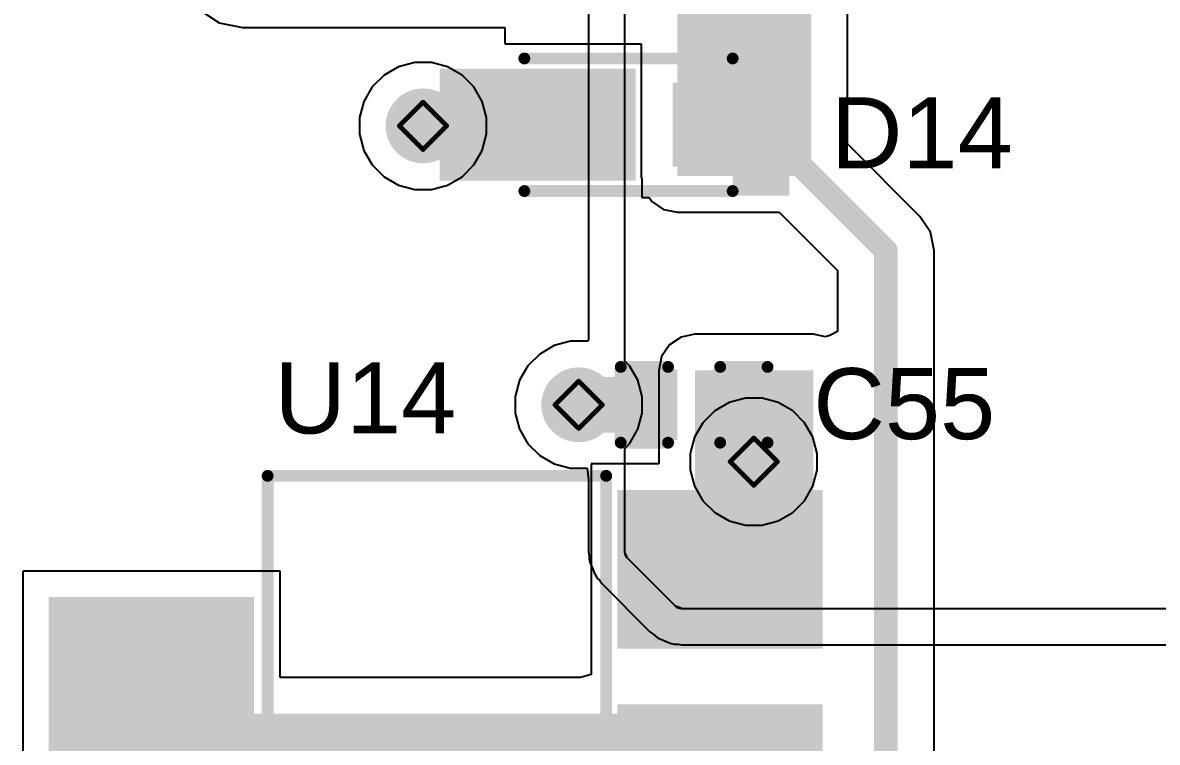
# Model space of a CAD drawing. Header units: inches. Extents: x -17.5 to 14.7, y -6.2 to 5.9.
# Drawn here: x 1.3062 to 1.7854, y 0.3076 to 0.6115 of the extents above; entities that cross this region are included whole.
import ezdxf

# ---------------------------------------------------------------- set-up
doc = ezdxf.new("R2010")
doc.units = ezdxf.units.IN
doc.header["$MEASUREMENT"] = 0
for name, color, linetype in [('Bottom Layer', 5, 'Continuous'), ('Bottom Solder', 6, 'Continuous'), ('Drill Drawing', 1, 'Continuous'), ('Ground Layer', 76, 'Continuous'), ('Power Layer', 16, 'Continuous'), ('Top Layer', 1, 'Continuous'), ('Top Overlay', 2, 'Continuous'), ('Top Paste', 8, 'Continuous'), ('Top Solder', 216, 'Continuous'), ('Via Holes', 16, 'Continuous')]:
    doc.layers.add(name, color=color, linetype=linetype)
doc.styles.add('Arial', font='', dxfattribs={"height": 0.2})
doc.styles.get('Arial').set_extended_font_data('Arial')

# ---------------------------------------------------------------- blocks, each defined once
blk = doc.blocks.new('SOT__223_73')
at = {"layer": 'Top Layer'}
for points in [[(-0.0748, 0.15945), (0.0748, 0.15945), (0.0748, 0.08071), (-0.0748, 0.08071)], [(-0.12008, -0.08071), (-0.06102, -0.08071), (-0.06102, -0.15945), (-0.12008, -0.15945)], [(-0.02953, -0.08071), (0.02953, -0.08071), (0.02953, -0.15945), (-0.02953, -0.15945)], [(0.06102, -0.08071), (0.12008, -0.08071), (0.12008, -0.15945), (0.06102, -0.15945)]]:
    blk.add_hatch(color=1, dxfattribs=at).paths.add_polyline_path(points)
at = {"layer": 'Top Paste'}
for points in [[(-0.0748, 0.15945), (0.0748, 0.15945), (0.0748, 0.08071), (-0.0748, 0.08071)], [(-0.12008, -0.08071), (-0.06102, -0.08071), (-0.06102, -0.15945), (-0.12008, -0.15945)], [(-0.02953, -0.08071), (0.02953, -0.08071), (0.02953, -0.15945), (-0.02953, -0.15945)], [(0.06102, -0.08071), (0.12008, -0.08071), (0.12008, -0.15945), (0.06102, -0.15945)]]:
    blk.add_hatch(color=8, dxfattribs=at).paths.add_polyline_path(points)
at = {"layer": 'Top Solder'}
for points in [[(-0.0788, 0.16345), (0.0788, 0.16345), (0.0788, 0.07671), (-0.0788, 0.07671)], [(-0.12408, -0.07671), (-0.05702, -0.07671), (-0.05702, -0.16345), (-0.12408, -0.16345)], [(-0.03353, -0.07671), (0.03353, -0.07671), (0.03353, -0.16345), (-0.03353, -0.16345)], [(0.05702, -0.07671), (0.12408, -0.07671), (0.12408, -0.16345), (0.05702, -0.16345)]]:
    blk.add_hatch(color=216, dxfattribs=at).paths.add_polyline_path(points)
at = {"layer": 'Top Overlay'}
for points in [[(-0.13, 0.071, 0.005, 0.005, 0), (0.13, 0.071, 0.005, 0.005, 0)], [(-0.13, 0.071, 0.005, 0.005, 0), (-0.13, -0.072, 0.005, 0.005, 0)], [(0.13, 0.071, 0.005, 0.005, 0), (0.13, -0.072, 0.005, 0.005, 0)], [(-0.13, -0.072, 0.005, 0.005, 0), (0.13, -0.072, 0.005, 0.005, 0)], [(-0.132, -0.116, 0.00787, 0.00787, 0), (-0.127, -0.121, 0.00787, 0.00787, 0)], [(-0.132, -0.116, 0.00787, 0.00787, 0), (-0.132, -0.126, 0.00787, 0.00787, 0)], [(-0.127, -0.121, 0.00787, 0.00787, 0), (-0.132, -0.126, 0.00787, 0.00787, 0)]]:
    blk.add_lwpolyline(points, format="xyseb", dxfattribs=at)
for points in [[(-0.13125, 0.071, 0.0025, 0.0025, 1), (-0.12875, 0.071, 0.0025, 0.0025, 1)], [(-0.13125, 0.071, 0.0025, 0.0025, 1), (-0.12875, 0.071, 0.0025, 0.0025, 1)], [(0.12875, 0.071, 0.0025, 0.0025, 1), (0.13125, 0.071, 0.0025, 0.0025, 1)], [(0.12875, 0.071, 0.0025, 0.0025, 1), (0.13125, 0.071, 0.0025, 0.0025, 1)], [(-0.13125, -0.072, 0.0025, 0.0025, 1), (-0.12875, -0.072, 0.0025, 0.0025, 1)], [(-0.13125, -0.072, 0.0025, 0.0025, 1), (-0.12875, -0.072, 0.0025, 0.0025, 1)], [(0.12875, -0.072, 0.0025, 0.0025, 1), (0.13125, -0.072, 0.0025, 0.0025, 1)], [(0.12875, -0.072, 0.0025, 0.0025, 1), (0.13125, -0.072, 0.0025, 0.0025, 1)], [(-0.13397, -0.116, 0.00394, 0.00394, 1), (-0.13003, -0.116, 0.00394, 0.00394, 1)], [(-0.13397, -0.116, 0.00394, 0.00394, 1), (-0.13003, -0.116, 0.00394, 0.00394, 1)], [(-0.12897, -0.121, 0.00394, 0.00394, 1), (-0.12503, -0.121, 0.00394, 0.00394, 1)], [(-0.12897, -0.121, 0.00394, 0.00394, 1), (-0.12503, -0.121, 0.00394, 0.00394, 1)], [(-0.13397, -0.126, 0.00394, 0.00394, 1), (-0.13003, -0.126, 0.00394, 0.00394, 1)], [(-0.13397, -0.126, 0.00394, 0.00394, 1), (-0.13003, -0.126, 0.00394, 0.00394, 1)]]:
    blk.add_lwpolyline(points, format="xyseb", close=True, dxfattribs=at)
blk = doc.blocks.new('M____SMP_153')
at = {"layer": 'Top Layer'}
for points in [[(-0.07677, 0.02165), (0.00197, 0.02165), (0.00197, -0.02165), (-0.07677, -0.02165)], [(0.02165, 0.01575), (0.05315, 0.01575), (0.05315, -0.01575), (0.02165, -0.01575)]]:
    blk.add_hatch(color=1, dxfattribs=at).paths.add_polyline_path(points)
at = {"layer": 'Top Overlay'}
for points in [[(0.045, 0.018), (0.056, 0.018), (0.056, 0.03), (0.045, 0.03)], [(0.069, 0.03), (0.055, 0.03), (0.055, -0.03), (0.069, -0.03)], [(0.045, -0.03), (0.056, -0.03), (0.056, -0.018), (0.045, -0.018)]]:
    blk.add_hatch(color=2, dxfattribs=at).paths.add_polyline_path(points)
at = {"layer": 'Top Paste'}
for points in [[(-0.07677, 0.02165), (0.00197, 0.02165), (0.00197, -0.02165), (-0.07677, -0.02165)], [(0.02165, 0.01575), (0.05315, 0.01575), (0.05315, -0.01575), (0.02165, -0.01575)]]:
    blk.add_hatch(color=8, dxfattribs=at).paths.add_polyline_path(points)
at = {"layer": 'Top Solder'}
for points in [[(-0.07877, 0.02365), (0.00397, 0.02365), (0.00397, -0.02365), (-0.07877, -0.02365)], [(0.01965, 0.01775), (0.05515, 0.01775), (0.05515, -0.01775), (0.01965, -0.01775)]]:
    blk.add_hatch(color=216, dxfattribs=at).paths.add_polyline_path(points)
at = {"layer": 'Top Overlay'}
for points in [[(-0.043, 0.028, 0.005, 0.005, 0), (0.045, 0.028, 0.005, 0.005, 0)], [(-0.043, -0.028, 0.005, 0.005, 0), (0.045, -0.028, 0.005, 0.005, 0)]]:
    blk.add_lwpolyline(points, format="xyseb", dxfattribs=at)
for points in [[(-0.04425, 0.028, 0.0025, 0.0025, 1), (-0.04175, 0.028, 0.0025, 0.0025, 1)], [(0.04375, 0.028, 0.0025, 0.0025, 1), (0.04625, 0.028, 0.0025, 0.0025, 1)], [(-0.04425, -0.028, 0.0025, 0.0025, 1), (-0.04175, -0.028, 0.0025, 0.0025, 1)], [(0.04375, -0.028, 0.0025, 0.0025, 1), (0.04625, -0.028, 0.0025, 0.0025, 1)]]:
    blk.add_lwpolyline(points, format="xyseb", close=True, dxfattribs=at)
blk = doc.blocks.new('C___0402_169')
at = {"layer": 'Top Layer'}
for points in [[(-0.0275, -0.0125), (-0.0275, 0.0125), (-0.0095, 0.0125), (-0.0095, -0.0125)], [(0.0095, -0.0125), (0.0095, 0.0125), (0.0275, 0.0125), (0.0275, -0.0125)]]:
    blk.add_hatch(color=1, dxfattribs=at).paths.add_polyline_path(points)
at = {"layer": 'Top Paste'}
for points in [[(-0.0275, -0.0125), (-0.0275, 0.0125), (-0.0095, 0.0125), (-0.0095, -0.0125)], [(0.0095, -0.0125), (0.0095, 0.0125), (0.0275, 0.0125), (0.0275, -0.0125)]]:
    blk.add_hatch(color=8, dxfattribs=at).paths.add_polyline_path(points)
at = {"layer": 'Top Solder'}
for points in [[(-0.02986, -0.01486), (-0.02986, 0.01486), (-0.00714, 0.01486), (-0.00714, -0.01486)], [(0.00714, -0.01486), (0.00714, 0.01486), (0.02986, 0.01486), (0.02986, -0.01486)]]:
    blk.add_hatch(color=216, dxfattribs=at).paths.add_polyline_path(points)
at = {"layer": 'Top Overlay'}
for points in [[(-0.031, -0.016, 0.005, 0.005, 0), (-0.031, 0.016, 0.005, 0.005, 0)], [(-0.031, 0.016, 0.005, 0.005, 0), (-0.011, 0.016, 0.005, 0.005, 0)], [(0.011, 0.016, 0.005, 0.005, 0), (0.031, 0.016, 0.005, 0.005, 0)], [(0.031, -0.016, 0.005, 0.005, 0), (0.031, 0.016, 0.005, 0.005, 0)], [(-0.031, -0.016, 0.005, 0.005, 0), (-0.011, -0.016, 0.005, 0.005, 0)], [(0.011, -0.016, 0.005, 0.005, 0), (0.031, -0.016, 0.005, 0.005, 0)]]:
    blk.add_lwpolyline(points, format="xyseb", dxfattribs=at)
for points in [[(-0.03225, 0.016, 0.0025, 0.0025, 1), (-0.02975, 0.016, 0.0025, 0.0025, 1)], [(-0.03225, 0.016, 0.0025, 0.0025, 1), (-0.02975, 0.016, 0.0025, 0.0025, 1)], [(-0.01225, 0.016, 0.0025, 0.0025, 1), (-0.00975, 0.016, 0.0025, 0.0025, 1)], [(0.00975, 0.016, 0.0025, 0.0025, 1), (0.01225, 0.016, 0.0025, 0.0025, 1)], [(0.02975, 0.016, 0.0025, 0.0025, 1), (0.03225, 0.016, 0.0025, 0.0025, 1)], [(0.02975, 0.016, 0.0025, 0.0025, 1), (0.03225, 0.016, 0.0025, 0.0025, 1)], [(-0.03225, -0.016, 0.0025, 0.0025, 1), (-0.02975, -0.016, 0.0025, 0.0025, 1)], [(-0.03225, -0.016, 0.0025, 0.0025, 1), (-0.02975, -0.016, 0.0025, 0.0025, 1)], [(-0.01225, -0.016, 0.0025, 0.0025, 1), (-0.00975, -0.016, 0.0025, 0.0025, 1)], [(0.00975, -0.016, 0.0025, 0.0025, 1), (0.01225, -0.016, 0.0025, 0.0025, 1)], [(0.02975, -0.016, 0.0025, 0.0025, 1), (0.03225, -0.016, 0.0025, 0.0025, 1)], [(0.02975, -0.016, 0.0025, 0.0025, 1), (0.03225, -0.016, 0.0025, 0.0025, 1)]]:
    blk.add_lwpolyline(points, format="xyseb", close=True, dxfattribs=at)

msp = doc.modelspace()

# ---------------------------------------------------------------- hatches: boundary and pattern name
at = {"layer": 'Bottom Layer'}
h = msp.add_hatch(color=5, dxfattribs=at)
edge = h.paths.add_edge_path()
edge.add_arc((1.47531, 0.56792), 0.01181, 0, 360)
h = msp.add_hatch(color=5, dxfattribs=at)
edge = h.paths.add_edge_path()
edge.add_arc((1.54107, 0.45011), 0.01181, 0, 360)
h = msp.add_hatch(color=5, dxfattribs=at)
edge = h.paths.add_edge_path()
edge.add_arc((1.615, 0.42608), 0.01181, 0, 360)
at = {"layer": 'Bottom Solder'}
h = msp.add_hatch(color=6, dxfattribs=at)
edge = h.paths.add_edge_path()
edge.add_arc((1.47531, 0.56792), 0.01581, 0, 360)
h = msp.add_hatch(color=6, dxfattribs=at)
edge = h.paths.add_edge_path()
edge.add_arc((1.54107, 0.45011), 0.01581, 0, 360)
h = msp.add_hatch(color=6, dxfattribs=at)
edge = h.paths.add_edge_path()
edge.add_arc((1.615, 0.42608), 0.01581, 0, 360)
at = {"layer": 'Ground Layer'}
h = msp.add_hatch(color=76, dxfattribs=at)
edge = h.paths.add_edge_path()
edge.add_arc((1.47531, 0.56792), 0.01181, 0, 360)
h = msp.add_hatch(color=76, dxfattribs=at)
edge = h.paths.add_edge_path()
edge.add_arc((1.54107, 0.45011), 0.01181, 0, 360)
h = msp.add_hatch(color=76, dxfattribs=at)
edge = h.paths.add_edge_path()
edge.add_arc((1.615, 0.42608), 0.01181, 0, 360)
at = {"layer": 'Power Layer'}
h = msp.add_hatch(color=16, dxfattribs=at)
edge = h.paths.add_edge_path()
edge.add_arc((1.47531, 0.56792), 0.01181, 0, 360)
h = msp.add_hatch(color=16, dxfattribs=at)
edge = h.paths.add_edge_path()
edge.add_arc((1.54107, 0.45011), 0.01181, 0, 360)
h = msp.add_hatch(color=16, dxfattribs=at)
edge = h.paths.add_edge_path()
edge.add_arc((1.615, 0.42608), 0.01181, 0, 360)
at = {"layer": 'Top Layer'}
for points in [[(1.58273, 0.54674), (1.63926, 0.54674), (1.63926, 0.769), (1.58273, 0.769)], [(1.52368, 0.55612), (1.52368, 0.57972), (1.47531, 0.57972), (1.47531, 0.55612)], [(1.57131, 0.43831), (1.57131, 0.46191), (1.54107, 0.46191), (1.54107, 0.43831)], [(1.59015, 0.35113), (1.6401, 0.35113), (1.6401, 0.46461), (1.59015, 0.46461)], [(1.36057, 0.26058), (1.6401, 0.26058), (1.6401, 0.31964), (1.36057, 0.31964)]]:
    msp.add_hatch(color=1, dxfattribs=at).paths.add_polyline_path(points)
h = msp.add_hatch(color=1, dxfattribs=at)
edge = h.paths.add_edge_path()
edge.add_arc((1.47531, 0.56792), 0.01181, 0, 360)
h = msp.add_hatch(color=1, dxfattribs=at)
edge = h.paths.add_edge_path()
edge.add_arc((1.54107, 0.45011), 0.01181, 0, 360)
h = msp.add_hatch(color=1, dxfattribs=at)
edge = h.paths.add_edge_path()
edge.add_arc((1.615, 0.42608), 0.01181, 0, 360)
at = {"layer": 'Top Solder'}
h = msp.add_hatch(color=216, dxfattribs=at)
edge = h.paths.add_edge_path()
edge.add_arc((1.47531, 0.56792), 0.01581, 0, 360)
h = msp.add_hatch(color=216, dxfattribs=at)
edge = h.paths.add_edge_path()
edge.add_arc((1.54107, 0.45011), 0.01581, 0, 360)
h = msp.add_hatch(color=216, dxfattribs=at)
edge = h.paths.add_edge_path()
edge.add_arc((1.615, 0.42608), 0.01581, 0, 360)
at = {"layer": 'Via Holes'}
h = msp.add_hatch(color=7, dxfattribs=at)
edge = h.paths.add_edge_path()
edge.add_arc((1.47531, 0.56792), 0.00591, 0, 360)
h = msp.add_hatch(color=7, dxfattribs=at)
edge = h.paths.add_edge_path()
edge.add_arc((1.54107, 0.45011), 0.00591, 0, 360)
h = msp.add_hatch(color=7, dxfattribs=at)
edge = h.paths.add_edge_path()
edge.add_arc((1.615, 0.42608), 0.00591, 0, 360)

# ---------------------------------------------------------------- linework, layer by layer
at = {"layer": 'Bottom Layer'}
for p, q in [((1.60465, 0.45107), (1.59854, 0.44754)), ((1.61147, 0.45289), (1.60465, 0.45107)), ((1.61853, 0.45289), (1.61147, 0.45289)), ((1.62535, 0.45107), (1.61853, 0.45289)), ((1.63146, 0.44754), (1.62535, 0.45107)), ((1.59854, 0.44754), (1.59355, 0.44255)), ((1.63645, 0.44255), (1.63146, 0.44754)), ((1.59355, 0.44255), (1.59002, 0.43643)), ((1.63998, 0.43643), (1.63645, 0.44255)), ((1.59002, 0.43643), (1.58819, 0.42961)), ((1.64181, 0.42961), (1.63998, 0.43643)), ((1.58819, 0.42961), (1.58819, 0.42255)), ((1.64181, 0.42255), (1.64181, 0.42961)), ((1.58819, 0.42255), (1.59002, 0.41573)), ((1.63998, 0.41573), (1.64181, 0.42255)), ((1.59002, 0.41573), (1.59355, 0.40962)), ((1.63645, 0.40962), (1.63998, 0.41573)), ((1.59355, 0.40962), (1.59854, 0.40463)), ((1.63146, 0.40463), (1.63645, 0.40962)), ((1.59854, 0.40463), (1.60465, 0.4011)), ((1.62535, 0.4011), (1.63146, 0.40463)), ((1.60465, 0.4011), (1.61147, 0.39927)), ((1.61147, 0.39927), (1.61853, 0.39927)), ((1.61853, 0.39927), (1.62535, 0.4011))]:
    msp.add_line(p, q, dxfattribs=at)
at = {"layer": 'Drill Drawing'}
for points in [[(1.46531, 0.56792, 0.002, 0.002, 0), (1.47531, 0.57792, 0.002, 0.002, 0)], [(1.47531, 0.57792, 0.002, 0.002, 0), (1.48531, 0.56792, 0.002, 0.002, 0)], [(1.46531, 0.56792, 0.002, 0.002, 0), (1.47531, 0.55792, 0.002, 0.002, 0)], [(1.47531, 0.55792, 0.002, 0.002, 0), (1.48531, 0.56792, 0.002, 0.002, 0)], [(1.53107, 0.45011, 0.002, 0.002, 0), (1.54107, 0.46011, 0.002, 0.002, 0)], [(1.54107, 0.46011, 0.002, 0.002, 0), (1.55107, 0.45011, 0.002, 0.002, 0)], [(1.53107, 0.45011, 0.002, 0.002, 0), (1.54107, 0.44011, 0.002, 0.002, 0)], [(1.54107, 0.44011, 0.002, 0.002, 0), (1.55107, 0.45011, 0.002, 0.002, 0)], [(1.605, 0.42608, 0.002, 0.002, 0), (1.615, 0.43608, 0.002, 0.002, 0)], [(1.615, 0.43608, 0.002, 0.002, 0), (1.625, 0.42608, 0.002, 0.002, 0)], [(1.605, 0.42608, 0.002, 0.002, 0), (1.615, 0.41608, 0.002, 0.002, 0)], [(1.615, 0.41608, 0.002, 0.002, 0), (1.625, 0.42608, 0.002, 0.002, 0)]]:
    msp.add_lwpolyline(points, format="xyseb", dxfattribs=at)
for points in [[(1.47481, 0.57792, 0.001, 0.001, 1), (1.47581, 0.57792, 0.001, 0.001, 1)], [(1.47481, 0.57792, 0.001, 0.001, 1), (1.47581, 0.57792, 0.001, 0.001, 1)], [(1.46481, 0.56792, 0.001, 0.001, 1), (1.46581, 0.56792, 0.001, 0.001, 1)], [(1.46481, 0.56792, 0.001, 0.001, 1), (1.46581, 0.56792, 0.001, 0.001, 1)], [(1.48481, 0.56792, 0.001, 0.001, 1), (1.48581, 0.56792, 0.001, 0.001, 1)], [(1.48481, 0.56792, 0.001, 0.001, 1), (1.48581, 0.56792, 0.001, 0.001, 1)], [(1.47481, 0.55792, 0.001, 0.001, 1), (1.47581, 0.55792, 0.001, 0.001, 1)], [(1.47481, 0.55792, 0.001, 0.001, 1), (1.47581, 0.55792, 0.001, 0.001, 1)], [(1.54057, 0.46011, 0.001, 0.001, 1), (1.54157, 0.46011, 0.001, 0.001, 1)], [(1.54057, 0.46011, 0.001, 0.001, 1), (1.54157, 0.46011, 0.001, 0.001, 1)], [(1.53057, 0.45011, 0.001, 0.001, 1), (1.53157, 0.45011, 0.001, 0.001, 1)], [(1.53057, 0.45011, 0.001, 0.001, 1), (1.53157, 0.45011, 0.001, 0.001, 1)], [(1.55057, 0.45011, 0.001, 0.001, 1), (1.55157, 0.45011, 0.001, 0.001, 1)], [(1.55057, 0.45011, 0.001, 0.001, 1), (1.55157, 0.45011, 0.001, 0.001, 1)], [(1.54057, 0.44011, 0.001, 0.001, 1), (1.54157, 0.44011, 0.001, 0.001, 1)], [(1.54057, 0.44011, 0.001, 0.001, 1), (1.54157, 0.44011, 0.001, 0.001, 1)], [(1.6145, 0.43608, 0.001, 0.001, 1), (1.6155, 0.43608, 0.001, 0.001, 1)], [(1.6145, 0.43608, 0.001, 0.001, 1), (1.6155, 0.43608, 0.001, 0.001, 1)], [(1.6045, 0.42608, 0.001, 0.001, 1), (1.6055, 0.42608, 0.001, 0.001, 1)], [(1.6045, 0.42608, 0.001, 0.001, 1), (1.6055, 0.42608, 0.001, 0.001, 1)], [(1.6245, 0.42608, 0.001, 0.001, 1), (1.6255, 0.42608, 0.001, 0.001, 1)], [(1.6245, 0.42608, 0.001, 0.001, 1), (1.6255, 0.42608, 0.001, 0.001, 1)], [(1.6145, 0.41608, 0.001, 0.001, 1), (1.6155, 0.41608, 0.001, 0.001, 1)], [(1.6145, 0.41608, 0.001, 0.001, 1), (1.6155, 0.41608, 0.001, 0.001, 1)]]:
    msp.add_lwpolyline(points, format="xyseb", close=True, dxfattribs=at)
at = {"layer": 'Ground Layer'}
for p, q in [((1.60465, 0.45107), (1.59854, 0.44754)), ((1.61147, 0.45289), (1.60465, 0.45107)), ((1.61853, 0.45289), (1.61147, 0.45289)), ((1.62535, 0.45107), (1.61853, 0.45289)), ((1.63146, 0.44754), (1.62535, 0.45107)), ((1.59854, 0.44754), (1.59355, 0.44255)), ((1.63645, 0.44255), (1.63146, 0.44754)), ((1.59355, 0.44255), (1.59002, 0.43643)), ((1.63998, 0.43643), (1.63645, 0.44255)), ((1.59002, 0.43643), (1.58819, 0.42961)), ((1.64181, 0.42961), (1.63998, 0.43643)), ((1.58819, 0.42961), (1.58819, 0.42255)), ((1.64181, 0.42255), (1.64181, 0.42961)), ((1.58819, 0.42255), (1.59002, 0.41573)), ((1.63998, 0.41573), (1.64181, 0.42255)), ((1.59002, 0.41573), (1.59355, 0.40962)), ((1.63645, 0.40962), (1.63998, 0.41573)), ((1.59355, 0.40962), (1.59854, 0.40463)), ((1.63146, 0.40463), (1.63645, 0.40962)), ((1.59854, 0.40463), (1.60465, 0.4011)), ((1.62535, 0.4011), (1.63146, 0.40463)), ((1.60465, 0.4011), (1.61147, 0.39927)), ((1.61147, 0.39927), (1.61853, 0.39927)), ((1.61853, 0.39927), (1.62535, 0.4011))]:
    msp.add_line(p, q, dxfattribs=at)
at = {"layer": 'Power Layer'}
for p, q in [((1.56052, 0.46858), (1.56052, 1.02301)), ((1.56052, 0.46858), (1.56052, 1.02301)), ((1.54522, 0.96414), (1.54522, 0.4774)), ((1.47178, 0.59473), (1.46496, 0.5929)), ((1.47884, 0.59473), (1.47178, 0.59473)), ((1.48565, 0.5929), (1.47884, 0.59473)), ((1.46496, 0.5929), (1.45884, 0.58937)), ((1.49177, 0.58937), (1.48565, 0.5929)), ((1.45884, 0.58937), (1.45385, 0.58438)), ((1.49676, 0.58438), (1.49177, 0.58937)), ((1.45385, 0.58438), (1.45032, 0.57826)), ((1.50029, 0.57826), (1.49676, 0.58438)), ((1.45032, 0.57826), (1.4485, 0.57145)), ((1.50212, 0.57145), (1.50029, 0.57826)), ((1.4485, 0.57145), (1.4485, 0.56439)), ((1.50212, 0.56439), (1.50212, 0.57145)), ((1.4485, 0.56439), (1.45032, 0.55757)), ((1.50029, 0.55757), (1.50212, 0.56439)), ((1.45032, 0.55757), (1.45385, 0.55145)), ((1.49676, 0.55145), (1.50029, 0.55757)), ((1.45385, 0.55145), (1.45884, 0.54646)), ((1.49177, 0.54646), (1.49676, 0.55145)), ((1.45884, 0.54646), (1.46496, 0.54293)), ((1.48565, 0.54293), (1.49177, 0.54646)), ((1.46496, 0.54293), (1.47178, 0.5411)), ((1.47884, 0.5411), (1.48565, 0.54293)), ((1.47178, 0.5411), (1.47884, 0.5411)), ((1.53072, 0.47509), (1.52461, 0.47156)), ((1.53754, 0.47692), (1.53072, 0.47509)), ((1.5446, 0.47692), (1.53754, 0.47692)), ((1.54522, 0.4774), (1.5446, 0.47692)), ((1.52461, 0.47156), (1.51962, 0.46657)), ((1.51962, 0.46657), (1.51609, 0.46046)), ((1.56253, 0.46657), (1.56052, 0.46858)), ((1.56253, 0.46657), (1.56052, 0.46858)), ((1.56606, 0.46046), (1.56253, 0.46657)), ((1.56606, 0.46046), (1.56253, 0.46657)), ((1.51609, 0.46046), (1.51426, 0.45364)), ((1.56788, 0.45364), (1.56606, 0.46046)), ((1.56788, 0.45364), (1.56606, 0.46046)), ((1.51426, 0.45364), (1.51426, 0.44658)), ((1.56788, 0.44658), (1.56788, 0.45364)), ((1.56788, 0.44658), (1.56788, 0.45364)), ((1.51426, 0.44658), (1.51609, 0.43976)), ((1.56606, 0.43976), (1.56788, 0.44658)), ((1.56606, 0.43976), (1.56788, 0.44658)), ((1.51609, 0.43976), (1.51962, 0.43365)), ((1.56253, 0.43365), (1.56606, 0.43976)), ((1.56253, 0.43365), (1.56606, 0.43976)), ((1.51962, 0.43365), (1.52461, 0.42865)), ((1.56052, 0.43164), (1.56253, 0.43365)), ((1.56052, 0.43164), (1.56253, 0.43365)), ((1.56052, 0.38799), (1.56052, 0.43164)), ((1.56052, 0.42282), (1.56052, 0.43164)), ((1.52461, 0.42865), (1.53072, 0.42512)), ((1.53072, 0.42512), (1.53754, 0.4233)), ((1.53754, 0.4233), (1.5446, 0.4233)), ((1.5446, 0.4233), (1.54522, 0.41856)), ((1.56052, 0.38799), (1.56052, 0.42282)), ((1.54522, 0.41856), (1.54522, 0.38799)), ((1.54522, 0.38799), (1.54552, 0.38651)), ((1.54552, 0.38651), (1.54552, 0.38501)), ((1.54552, 0.38501), (1.54579, 0.38361)), ((1.54579, 0.38361), (1.54637, 0.38222)), ((1.56056, 0.38792), (1.56052, 0.38799)), ((1.56079, 0.3866), (1.56052, 0.38799)), ((1.56156, 0.3855), (1.56056, 0.38792)), ((1.56158, 0.38542), (1.56079, 0.3866)), ((1.56158, 0.38542), (1.56156, 0.3855)), ((1.58193, 0.36507), (1.56158, 0.38542)), ((1.58193, 0.36507), (1.56158, 0.38542)), ((1.54637, 0.38222), (1.54639, 0.38214)), ((1.54639, 0.38214), (1.54644, 0.38206)), ((1.54644, 0.38206), (1.54743, 0.37965)), ((1.54743, 0.37965), (1.54745, 0.37957)), ((1.54745, 0.37957), (1.5475, 0.37949)), ((1.5475, 0.37949), (1.54808, 0.3781)), ((1.54808, 0.3781), (1.54886, 0.37692)), ((1.54886, 0.37692), (1.54993, 0.37586)), ((1.54993, 0.37586), (1.55077, 0.3746)), ((1.55077, 0.3746), (1.57112, 0.35425)), ((1.58202, 0.36505), (1.58193, 0.36507)), ((1.58311, 0.36428), (1.58193, 0.36507)), ((1.58443, 0.36405), (1.58202, 0.36505)), ((1.58451, 0.364), (1.58311, 0.36428)), ((1.58451, 0.364), (1.58443, 0.36405)), ((2.43249, 0.364), (1.58451, 0.364)), ((2.213, 0.364), (1.58451, 0.364)), ((1.57112, 0.35425), (1.57237, 0.35341)), ((1.57237, 0.35341), (1.57344, 0.35235)), ((1.57344, 0.35235), (1.57462, 0.35156)), ((1.57462, 0.35156), (1.57601, 0.35098)), ((1.57601, 0.35098), (1.57608, 0.35094)), ((1.57608, 0.35094), (1.57617, 0.35092)), ((1.57617, 0.35092), (1.57858, 0.34992)), ((1.57858, 0.34992), (1.57865, 0.34987)), ((1.57865, 0.34987), (1.57874, 0.34985)), ((1.57874, 0.34985), (1.58013, 0.34928)), ((1.58013, 0.34928), (1.58152, 0.349)), ((1.58152, 0.349), (1.58303, 0.349)), ((1.58303, 0.349), (1.58451, 0.34871)), ((1.58451, 0.34871), (2.43249, 0.34871))]:
    msp.add_line(p, q, dxfattribs=at)
at = {"layer": 'Top Layer'}
for p, q in [((1.65455, 0.56028), (1.65455, 0.769)), ((1.38095, 0.617), (1.38922, 0.61147)), ((1.38922, 0.61147), (1.39898, 0.60953)), ((1.39898, 0.60953), (1.50981, 0.60953)), ((1.50981, 0.60953), (1.50981, 0.60252)), ((1.50981, 0.60252), (1.56744, 0.60252)), ((1.56744, 0.60252), (1.56744, 0.54674)), ((1.68516, 0.52968), (1.65455, 0.56028)), ((1.56744, 0.54674), (1.56773, 0.54526)), ((1.56773, 0.54526), (1.56773, 0.53764)), ((1.56773, 0.53764), (1.57077, 0.53764)), ((1.57077, 0.53764), (1.57192, 0.53592)), ((1.57192, 0.53592), (1.57688, 0.53261)), ((1.57688, 0.53261), (1.58273, 0.53145)), ((1.58273, 0.53145), (1.62571, 0.53145)), ((1.62571, 0.53145), (1.65035, 0.50681)), ((1.68958, 0.52306), (1.68516, 0.52968)), ((1.69113, 0.51526), (1.68958, 0.52306)), ((1.69113, -0.04997), (1.69113, 0.51526)), ((1.69113, 0.51526), (1.69113, 0.51526)), ((1.65035, 0.50681), (1.65035, 0.48109)), ((1.59015, 0.4799), (1.5843, 0.47874)), ((1.6401, 0.4799), (1.59015, 0.4799)), ((1.64535, 0.47886), (1.6401, 0.4799)), ((1.64719, 0.4794), (1.64535, 0.47886)), ((1.65035, 0.48109), (1.64719, 0.4794)), ((1.57934, 0.47542), (1.57602, 0.47046)), ((1.5843, 0.47874), (1.57934, 0.47542)), ((1.57602, 0.47046), (1.57486, 0.46461)), ((1.57486, 0.46461), (1.57486, 0.42519)), ((1.57486, 0.42519), (1.54636, 0.42519)), ((1.54636, 0.42519), (1.54636, 0.33613)), ((1.41494, 0.37991), (1.3062, 0.37991)), ((1.3062, 0.37991), (1.3062, 0.20031)), ((1.41494, 0.33493), (1.41494, 0.37991)), ((1.54636, 0.33613), (1.54186, 0.33493)), ((1.54186, 0.33493), (1.41494, 0.33493))]:
    msp.add_line(p, q, dxfattribs=at)
for points in [[(1.61423, 0.56839, 0.01, 0.01, 0), (1.6176, 0.56839, 0.01, 0.01, 0)], [(1.6176, 0.56839, 0.01, 0.01, 0), (1.67074, 0.51526, 0.01, 0.01, 0)], [(1.67074, -0.04997, 0.01, 0.01, 0), (1.67074, 0.51526, 0.01, 0.01, 0)], [(1.54107, 0.45011, 0.01, 0.01, 0), (1.57131, 0.45011, 0.01, 0.01, 0)]]:
    msp.add_lwpolyline(points, format="xyseb", dxfattribs=at)
for points in [[(1.61173, 0.56839, 0.005, 0.005, 1), (1.61673, 0.56839, 0.005, 0.005, 1)], [(1.6151, 0.56839, 0.005, 0.005, 1), (1.6201, 0.56839, 0.005, 0.005, 1)], [(1.6151, 0.56839, 0.005, 0.005, 1), (1.6201, 0.56839, 0.005, 0.005, 1)], [(1.66824, 0.51526, 0.005, 0.005, 1), (1.67324, 0.51526, 0.005, 0.005, 1)], [(1.66824, 0.51526, 0.005, 0.005, 1), (1.67324, 0.51526, 0.005, 0.005, 1)], [(1.53857, 0.45011, 0.005, 0.005, 1), (1.54357, 0.45011, 0.005, 0.005, 1)], [(1.56881, 0.45011, 0.005, 0.005, 1), (1.57381, 0.45011, 0.005, 0.005, 1)]]:
    msp.add_lwpolyline(points, format="xyseb", close=True, dxfattribs=at)

# ---------------------------------------------------------------- block references
for name, p in [('M____SMP_153', (1.56108, 0.56839)), ('C___0402_169', (1.58981, 0.45011))]:
    msp.add_blockref(name, p)
at = {"rotation": 90}
msp.add_blockref('SOT__223_73', (1.48065, 0.29011), dxfattribs=at)

# ---------------------------------------------------------------- texts
at = {"layer": 'Top Overlay', "style": 'Arial'}
for s, p in [('D14', (1.64751, 0.55)), ('U14', (1.41251, 0.438)), ('C55', (1.64012, 0.43559))]:
    msp.add_text(s, height=0.03, dxfattribs=at).set_placement(p)

doc.saveas('drawing.dxf')
